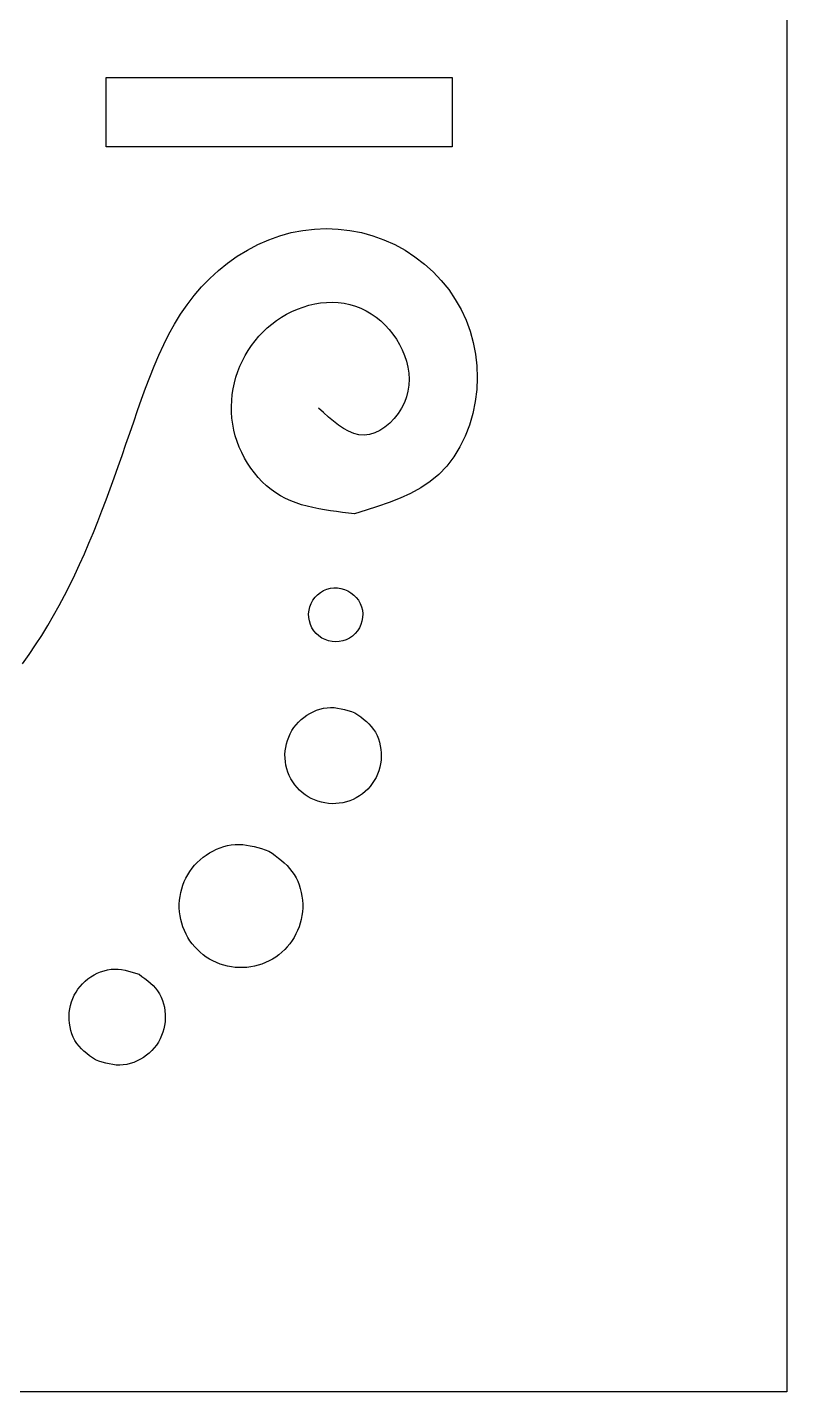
# Model space of a CAD drawing. Extents: x -3475 to 3475, y -2114 to 2114.
# Drawn here: x -1288 to -971, y -1846 to -1277 of the extents above; entities that cross this region are included whole.
import ezdxf

# ---------------------------------------------------------------- set-up
doc = ezdxf.new("R2010")
doc.units = 0
doc.header["$MEASUREMENT"] = 0
doc.layers.get('0').update_dxf_attribs({"linetype": 'CONTINUOUS'})

msp = doc.modelspace()

# ---------------------------------------------------------------- linework, layer by layer
for p, q in [((-971.45, -884.08), (-971.45, -1845.65)), ((-1255.11, -1326.41), (-1255.11, -1297.56)), ((-1255.11, -1297.56), (-1110.88, -1297.56)), ((-1110.88, -1297.56), (-1110.88, -1326.41)), ((-1110.88, -1326.41), (-1255.11, -1326.41)), ((-1191.82, -1367.25), (-1187.31, -1365.26)), ((-1187.31, -1365.26), (-1182.67, -1363.59)), ((-1182.67, -1363.59), (-1177.93, -1362.27)), ((-1177.93, -1362.27), (-1173.1, -1361.33)), ((-1173.1, -1361.33), (-1168.22, -1360.76)), ((-1168.22, -1360.76), (-1163.31, -1360.57)), ((-1163.31, -1360.57), (-1158.39, -1360.76)), ((-1158.39, -1360.76), (-1153.5, -1361.32)), ((-1153.5, -1361.32), (-1148.67, -1362.25)), ((-1148.67, -1362.25), (-1143.92, -1363.55)), ((-1143.92, -1363.55), (-1139.29, -1365.21)), ((-1139.29, -1365.21), (-1134.79, -1367.24)), ((-1200.41, -1372.13), (-1196.19, -1369.55)), ((-1196.19, -1369.55), (-1191.82, -1367.25)), ((-1134.79, -1367.24), (-1130.47, -1369.62)), ((-1130.47, -1369.62), (-1126.35, -1372.32)), ((-1208.28, -1378.06), (-1204.44, -1374.98)), ((-1204.44, -1374.98), (-1200.41, -1372.13)), ((-1126.35, -1372.32), (-1122.44, -1375.34)), ((-1122.44, -1375.34), (-1118.79, -1378.64)), ((-1215.28, -1384.85), (-1211.9, -1381.35)), ((-1211.9, -1381.35), (-1208.28, -1378.06)), ((-1118.79, -1378.64), (-1115.4, -1382.21)), ((-1115.4, -1382.21), (-1112.31, -1386.03)), ((-1218.42, -1388.51), (-1215.28, -1384.85)), ((-1112.31, -1386.03), (-1109.55, -1390.08)), ((-1224.04, -1396.31), (-1221.33, -1392.34)), ((-1221.33, -1392.34), (-1218.42, -1388.51)), ((-1177.63, -1395.14), (-1175.34, -1394.14)), ((-1175.34, -1394.14), (-1172.99, -1393.28)), ((-1172.99, -1393.28), (-1170.59, -1392.56)), ((-1170.59, -1392.56), (-1168.16, -1392)), ((-1168.16, -1392), (-1165.71, -1391.59)), ((-1165.71, -1391.59), (-1163.24, -1391.35)), ((-1163.24, -1391.35), (-1160.78, -1391.29)), ((-1160.78, -1391.29), (-1158.34, -1391.41)), ((-1158.34, -1391.41), (-1155.91, -1391.71)), ((-1155.91, -1391.71), (-1153.53, -1392.21)), ((-1153.53, -1392.21), (-1151.2, -1392.91)), ((-1151.2, -1392.91), (-1148.93, -1393.8)), ((-1148.93, -1393.8), (-1146.72, -1394.87)), ((-1109.55, -1390.08), (-1107.13, -1394.33)), ((-1226.55, -1400.42), (-1224.04, -1396.31)), ((-1186.03, -1400.4), (-1184.05, -1398.91)), ((-1184.05, -1398.91), (-1181.99, -1397.53)), ((-1181.99, -1397.53), (-1179.85, -1396.27)), ((-1179.85, -1396.27), (-1177.63, -1395.14)), ((-1146.72, -1394.87), (-1144.6, -1396.12)), ((-1144.6, -1396.12), (-1142.57, -1397.53)), ((-1142.57, -1397.53), (-1140.63, -1399.1)), ((-1140.63, -1399.1), (-1138.81, -1400.8)), ((-1107.13, -1394.33), (-1105.07, -1398.76)), ((-1105.07, -1398.76), (-1103.38, -1403.35)), ((-1231.07, -1408.98), (-1228.89, -1404.65)), ((-1228.89, -1404.65), (-1226.55, -1400.42)), ((-1193, -1407.37), (-1191.4, -1405.49)), ((-1191.4, -1405.49), (-1189.71, -1403.7)), ((-1189.71, -1403.7), (-1187.91, -1402)), ((-1187.91, -1402), (-1186.03, -1400.4)), ((-1138.81, -1400.8), (-1137.1, -1402.65)), ((-1137.1, -1402.65), (-1135.52, -1404.61)), ((-1135.52, -1404.61), (-1134.08, -1406.69)), ((-1103.38, -1403.35), (-1102.06, -1408.07)), ((-1233.12, -1413.41), (-1231.07, -1408.98)), ((-1195.86, -1411.39), (-1194.48, -1409.34)), ((-1194.48, -1409.34), (-1193, -1407.37)), ((-1134.08, -1406.69), (-1132.78, -1408.88)), ((-1132.78, -1408.88), (-1131.64, -1411.15)), ((-1131.64, -1411.15), (-1130.68, -1413.5)), ((-1102.06, -1408.07), (-1101.12, -1412.9)), ((-1235.05, -1417.91), (-1233.12, -1413.41)), ((-1199.29, -1417.93), (-1198.27, -1415.69)), ((-1198.27, -1415.69), (-1197.13, -1413.5)), ((-1197.13, -1413.5), (-1195.86, -1411.39)), ((-1130.68, -1413.5), (-1129.9, -1415.91)), ((-1129.9, -1415.91), (-1129.33, -1418.36)), ((-1101.12, -1412.9), (-1100.57, -1417.8)), ((-1238.63, -1427.11), (-1236.88, -1422.48)), ((-1236.88, -1422.48), (-1235.05, -1417.91)), ((-1201.6, -1424.95), (-1200.96, -1422.57)), ((-1200.96, -1422.57), (-1200.19, -1420.22)), ((-1200.19, -1420.22), (-1199.29, -1417.93)), ((-1129.33, -1418.36), (-1128.96, -1420.84)), ((-1128.96, -1420.84), (-1128.82, -1423.34)), ((-1100.57, -1417.8), (-1100.4, -1422.76)), ((-1240.32, -1431.76), (-1238.63, -1427.11)), ((-1202.48, -1429.8), (-1202.11, -1427.36)), ((-1202.11, -1427.36), (-1201.6, -1424.95)), ((-1128.92, -1425.83), (-1129.27, -1428.31)), ((-1128.82, -1423.34), (-1128.92, -1425.83)), ((-1100.63, -1427.74), (-1101.26, -1432.73)), ((-1100.4, -1422.76), (-1100.63, -1427.74)), ((-1241.96, -1436.45), (-1240.32, -1431.76)), ((-1202.83, -1434.73), (-1202.73, -1432.26)), ((-1202.73, -1432.26), (-1202.48, -1429.8)), ((-1130.77, -1433.16), (-1131.95, -1435.5)), ((-1129.88, -1430.76), (-1130.77, -1433.16)), ((-1129.27, -1428.31), (-1129.88, -1430.76)), ((-1101.26, -1432.73), (-1102.28, -1437.67)), ((-1243.58, -1441.14), (-1241.96, -1436.45)), ((-1202.8, -1437.2), (-1202.83, -1434.73)), ((-1202.62, -1439.67), (-1202.8, -1437.2)), ((-1164.45, -1437.33), (-1166.52, -1435.44)), ((-1162.38, -1439.16), (-1164.45, -1437.33)), ((-1160.31, -1440.91), (-1162.38, -1439.16)), ((-1133.39, -1437.73), (-1135.05, -1439.82)), ((-1131.95, -1435.5), (-1133.39, -1437.73)), ((-1102.28, -1437.67), (-1103.7, -1442.5)), ((-1245.18, -1445.83), (-1243.58, -1441.14)), ((-1202.31, -1442.13), (-1202.62, -1439.67)), ((-1201.85, -1444.57), (-1202.31, -1442.13)), ((-1201.24, -1446.99), (-1201.85, -1444.57)), ((-1158.22, -1442.51), (-1160.31, -1440.91)), ((-1156.12, -1443.92), (-1158.22, -1442.51)), ((-1154.01, -1445.09), (-1156.12, -1443.92)), ((-1151.88, -1445.97), (-1154.01, -1445.09)), ((-1140.98, -1444.74), (-1143.15, -1445.78)), ((-1138.88, -1443.37), (-1140.98, -1444.74)), ((-1136.89, -1441.71), (-1138.88, -1443.37)), ((-1135.05, -1439.82), (-1136.89, -1441.71)), ((-1103.7, -1442.5), (-1105.5, -1447.17)), ((-1248.41, -1455.18), (-1246.79, -1450.51)), ((-1246.79, -1450.51), (-1245.18, -1445.83)), ((-1200.49, -1449.38), (-1201.24, -1446.99)), ((-1199.6, -1451.73), (-1200.49, -1449.38)), ((-1149.73, -1446.53), (-1151.88, -1445.97)), ((-1147.56, -1446.7), (-1149.73, -1446.53)), ((-1145.36, -1446.45), (-1147.56, -1446.7)), ((-1143.15, -1445.78), (-1145.36, -1446.45)), ((-1105.5, -1447.17), (-1107.68, -1451.62)), ((-1250.04, -1459.83), (-1248.41, -1455.18)), ((-1198.58, -1454.02), (-1199.6, -1451.73)), ((-1197.43, -1456.26), (-1198.58, -1454.02)), ((-1196.17, -1458.42), (-1197.43, -1456.26)), ((-1110.23, -1455.8), (-1113.15, -1459.63)), ((-1107.68, -1451.62), (-1110.23, -1455.8)), ((-1251.69, -1464.46), (-1250.04, -1459.83)), ((-1194.78, -1460.5), (-1196.17, -1458.42)), ((-1193.29, -1462.49), (-1194.78, -1460.5)), ((-1113.15, -1459.63), (-1116.43, -1463.08)), ((-1253.36, -1469.08), (-1251.69, -1464.46)), ((-1191.69, -1464.38), (-1193.29, -1462.49)), ((-1190, -1466.16), (-1191.69, -1464.38)), ((-1188.21, -1467.83), (-1190, -1466.16)), ((-1186.33, -1469.36), (-1188.21, -1467.83)), ((-1120.05, -1466.1), (-1123.98, -1468.73)), ((-1116.43, -1463.08), (-1120.05, -1466.1)), ((-1256.79, -1478.23), (-1255.06, -1473.67)), ((-1255.06, -1473.67), (-1253.36, -1469.08)), ((-1184.38, -1470.75), (-1186.33, -1469.36)), ((-1182.35, -1471.99), (-1184.38, -1470.75)), ((-1180.25, -1473.1), (-1182.35, -1471.99)), ((-1178.08, -1474.08), (-1180.25, -1473.1)), ((-1132.59, -1473.06), (-1137.18, -1474.87)), ((-1128.18, -1471.03), (-1132.59, -1473.06)), ((-1123.98, -1468.73), (-1128.18, -1471.03)), ((-1258.56, -1482.77), (-1256.79, -1478.23)), ((-1175.86, -1474.95), (-1178.08, -1474.08)), ((-1173.59, -1475.71), (-1175.86, -1474.95)), ((-1171.26, -1476.37), (-1173.59, -1475.71)), ((-1168.89, -1476.95), (-1171.26, -1476.37)), ((-1166.49, -1477.45), (-1168.89, -1476.95)), ((-1164.05, -1477.89), (-1166.49, -1477.45)), ((-1161.59, -1478.28), (-1164.05, -1477.89)), ((-1159.1, -1478.62), (-1161.59, -1478.28)), ((-1156.6, -1478.94), (-1159.1, -1478.62)), ((-1154.09, -1479.23), (-1156.6, -1478.94)), ((-1151.57, -1479.51), (-1154.09, -1479.23)), ((-1146.71, -1478.04), (-1151.57, -1479.51)), ((-1141.91, -1476.51), (-1146.71, -1478.04)), ((-1137.18, -1474.87), (-1141.91, -1476.51)), ((-1260.37, -1487.28), (-1258.56, -1482.77)), ((-1262.23, -1491.76), (-1260.37, -1487.28)), ((-1266.1, -1500.6), (-1264.14, -1496.2)), ((-1264.14, -1496.2), (-1262.23, -1491.76)), ((-1268.13, -1504.97), (-1266.1, -1500.6)), ((-1270.22, -1509.29), (-1268.13, -1504.97)), ((-1274.63, -1517.8), (-1272.39, -1513.57)), ((-1272.39, -1513.57), (-1270.22, -1509.29)), ((-1167.99, -1514.34), (-1166.94, -1513.26)), ((-1166.94, -1513.26), (-1165.76, -1512.32)), ((-1165.76, -1512.32), (-1164.45, -1511.54)), ((-1164.45, -1511.54), (-1163.05, -1510.94)), ((-1163.05, -1510.94), (-1161.6, -1510.54)), ((-1161.6, -1510.54), (-1160.12, -1510.38)), ((-1160.12, -1510.38), (-1158.65, -1510.45)), ((-1158.65, -1510.45), (-1157.19, -1510.72)), ((-1157.19, -1510.72), (-1155.74, -1511.12)), ((-1155.74, -1511.12), (-1154.29, -1511.58)), ((-1154.29, -1511.58), (-1153.06, -1512.48)), ((-1153.06, -1512.48), (-1151.88, -1513.42)), ((-1151.88, -1513.42), (-1150.8, -1514.44)), ((-1276.94, -1521.99), (-1274.63, -1517.8)), ((-1170.51, -1519.73), (-1170.15, -1518.27)), ((-1170.15, -1518.27), (-1169.61, -1516.86)), ((-1169.61, -1516.86), (-1168.89, -1515.55)), ((-1168.89, -1515.55), (-1167.99, -1514.34)), ((-1150.8, -1514.44), (-1149.88, -1515.58)), ((-1149.88, -1515.58), (-1149.14, -1516.87)), ((-1149.14, -1516.87), (-1148.6, -1518.28)), ((-1148.6, -1518.28), (-1148.26, -1519.76)), ((-1279.35, -1526.12), (-1276.94, -1521.99)), ((-1170.67, -1521.23), (-1170.51, -1519.73)), ((-1170.62, -1522.74), (-1170.67, -1521.23)), ((-1170.37, -1524.22), (-1170.62, -1522.74)), ((-1169.93, -1525.66), (-1170.37, -1524.22)), ((-1148.44, -1524.28), (-1148.89, -1525.71)), ((-1148.19, -1522.79), (-1148.44, -1524.28)), ((-1148.26, -1519.76), (-1148.13, -1521.28)), ((-1148.13, -1521.28), (-1148.19, -1522.79)), ((-1284.43, -1534.23), (-1281.84, -1530.21)), ((-1281.84, -1530.21), (-1279.35, -1526.12)), ((-1169.3, -1527.03), (-1169.93, -1525.66)), ((-1168.49, -1528.3), (-1169.3, -1527.03)), ((-1167.52, -1529.45), (-1168.49, -1528.3)), ((-1166.4, -1530.46), (-1167.52, -1529.45)), ((-1165.16, -1531.32), (-1166.4, -1530.46)), ((-1152.43, -1530.5), (-1153.67, -1531.35)), ((-1151.31, -1529.49), (-1152.43, -1530.5)), ((-1150.33, -1528.34), (-1151.31, -1529.49)), ((-1149.52, -1527.07), (-1150.33, -1528.34)), ((-1148.89, -1525.71), (-1149.52, -1527.07)), ((-1287.11, -1538.21), (-1284.43, -1534.23)), ((-1163.82, -1532), (-1165.16, -1531.32)), ((-1162.4, -1532.5), (-1163.82, -1532)), ((-1160.92, -1532.8), (-1162.4, -1532.5)), ((-1159.42, -1532.91), (-1160.92, -1532.8)), ((-1157.92, -1532.81), (-1159.42, -1532.91)), ((-1156.44, -1532.51), (-1157.92, -1532.81)), ((-1155.02, -1532.02), (-1156.44, -1532.51)), ((-1153.67, -1531.35), (-1155.02, -1532.02)), ((-1289.86, -1542.14), (-1287.11, -1538.21)), ((-1173.8, -1565.37), (-1172.64, -1564.41)), ((-1172.64, -1564.41), (-1171.41, -1563.53)), ((-1171.41, -1563.53), (-1170.12, -1562.74)), ((-1170.12, -1562.74), (-1168.77, -1562.05)), ((-1168.77, -1562.05), (-1167.37, -1561.46)), ((-1167.37, -1561.46), (-1165.94, -1560.99)), ((-1165.94, -1560.99), (-1164.48, -1560.63)), ((-1164.48, -1560.63), (-1163.01, -1560.41)), ((-1163.01, -1560.41), (-1161.54, -1560.31)), ((-1161.54, -1560.31), (-1160.08, -1560.36)), ((-1160.08, -1560.36), (-1158.62, -1560.52)), ((-1158.62, -1560.52), (-1157.16, -1560.79)), ((-1157.16, -1560.79), (-1155.71, -1561.14)), ((-1155.71, -1561.14), (-1154.27, -1561.54)), ((-1154.27, -1561.54), (-1152.82, -1561.99)), ((-1152.82, -1561.99), (-1151.38, -1562.46)), ((-1151.38, -1562.46), (-1150.15, -1563.35)), ((-1150.15, -1563.35), (-1148.94, -1564.25)), ((-1148.94, -1564.25), (-1147.75, -1565.18)), ((-1178.35, -1571.26), (-1177.62, -1569.95)), ((-1177.62, -1569.95), (-1176.8, -1568.71)), ((-1176.8, -1568.71), (-1175.89, -1567.52)), ((-1175.89, -1567.52), (-1174.88, -1566.41)), ((-1174.88, -1566.41), (-1173.8, -1565.37)), ((-1147.75, -1565.18), (-1146.62, -1566.15)), ((-1146.62, -1566.15), (-1145.55, -1567.17)), ((-1145.55, -1567.17), (-1144.55, -1568.25)), ((-1144.55, -1568.25), (-1143.65, -1569.41)), ((-1143.65, -1569.41), (-1142.86, -1570.65)), ((-1180.23, -1576.94), (-1179.92, -1575.47)), ((-1179.92, -1575.47), (-1179.5, -1574.02)), ((-1179.5, -1574.02), (-1178.98, -1572.62)), ((-1178.98, -1572.62), (-1178.35, -1571.26)), ((-1142.86, -1570.65), (-1142.18, -1571.97)), ((-1142.18, -1571.97), (-1141.61, -1573.35)), ((-1141.61, -1573.35), (-1141.15, -1574.79)), ((-1141.15, -1574.79), (-1140.8, -1576.26)), ((-1180.53, -1579.92), (-1180.43, -1578.42)), ((-1180.5, -1581.42), (-1180.53, -1579.92)), ((-1180.37, -1582.92), (-1180.5, -1581.42)), ((-1180.43, -1578.42), (-1180.23, -1576.94)), ((-1140.8, -1576.26), (-1140.56, -1577.76)), ((-1140.56, -1577.76), (-1140.43, -1579.27)), ((-1140.41, -1580.78), (-1140.5, -1582.29)), ((-1140.43, -1579.27), (-1140.41, -1580.78)), ((-1180.12, -1584.4), (-1180.37, -1582.92)), ((-1179.76, -1585.85), (-1180.12, -1584.4)), ((-1179.3, -1587.28), (-1179.76, -1585.85)), ((-1178.73, -1588.67), (-1179.3, -1587.28)), ((-1141.43, -1586.68), (-1141.95, -1588.08)), ((-1141.02, -1585.24), (-1141.43, -1586.68)), ((-1140.71, -1583.77), (-1141.02, -1585.24)), ((-1140.5, -1582.29), (-1140.71, -1583.77)), ((-1178.05, -1590.01), (-1178.73, -1588.67)), ((-1177.28, -1591.29), (-1178.05, -1590.01)), ((-1176.42, -1592.52), (-1177.28, -1591.29)), ((-1175.46, -1593.67), (-1176.42, -1592.52)), ((-1145.05, -1593.18), (-1146.05, -1594.3)), ((-1144.13, -1591.99), (-1145.05, -1593.18)), ((-1143.31, -1590.74), (-1144.13, -1591.99)), ((-1142.58, -1589.44), (-1143.31, -1590.74)), ((-1141.95, -1588.08), (-1142.58, -1589.44)), ((-1174.42, -1594.76), (-1175.46, -1593.67)), ((-1173.3, -1595.76), (-1174.42, -1594.76)), ((-1172.12, -1596.68), (-1173.3, -1595.76)), ((-1170.86, -1597.5), (-1172.12, -1596.68)), ((-1169.55, -1598.23), (-1170.86, -1597.5)), ((-1168.19, -1598.86), (-1169.55, -1598.23)), ((-1166.78, -1599.39), (-1168.19, -1598.86)), ((-1152.15, -1598.61), (-1153.53, -1599.18)), ((-1150.81, -1597.94), (-1152.15, -1598.61)), ((-1149.52, -1597.17), (-1150.81, -1597.94)), ((-1148.29, -1596.3), (-1149.52, -1597.17)), ((-1147.14, -1595.34), (-1148.29, -1596.3)), ((-1146.05, -1594.3), (-1147.14, -1595.34)), ((-1165.34, -1599.8), (-1166.78, -1599.39)), ((-1163.87, -1600.12), (-1165.34, -1599.8)), ((-1162.39, -1600.32), (-1163.87, -1600.12)), ((-1160.89, -1600.41), (-1162.39, -1600.32)), ((-1159.39, -1600.39), (-1160.89, -1600.41)), ((-1157.9, -1600.25), (-1159.39, -1600.39)), ((-1156.42, -1600), (-1157.9, -1600.25)), ((-1154.96, -1599.64), (-1156.42, -1600)), ((-1153.53, -1599.18), (-1154.96, -1599.64)), ((-1213.35, -1621.83), (-1211.98, -1620.94)), ((-1211.98, -1620.94), (-1210.55, -1620.15)), ((-1210.55, -1620.15), (-1209.08, -1619.44)), ((-1209.08, -1619.44), (-1207.57, -1618.82)), ((-1207.57, -1618.82), (-1206.03, -1618.31)), ((-1206.03, -1618.31), (-1204.47, -1617.91)), ((-1204.47, -1617.91), (-1202.89, -1617.62)), ((-1202.89, -1617.62), (-1201.3, -1617.45)), ((-1201.3, -1617.45), (-1199.72, -1617.4)), ((-1199.72, -1617.4), (-1198.14, -1617.48)), ((-1198.14, -1617.48), (-1196.57, -1617.66)), ((-1196.57, -1617.66), (-1195, -1617.94)), ((-1195, -1617.94), (-1193.44, -1618.29)), ((-1193.44, -1618.29), (-1191.88, -1618.7)), ((-1191.88, -1618.7), (-1190.32, -1619.16)), ((-1190.32, -1619.16), (-1188.77, -1619.65)), ((-1188.77, -1619.65), (-1187.21, -1620.16)), ((-1187.21, -1620.16), (-1185.89, -1621.12)), ((-1185.89, -1621.12), (-1184.57, -1622.08)), ((-1220.16, -1628.66), (-1219.22, -1627.36)), ((-1219.22, -1627.36), (-1218.19, -1626.12)), ((-1218.19, -1626.12), (-1217.08, -1624.94)), ((-1217.08, -1624.94), (-1215.91, -1623.83)), ((-1215.91, -1623.83), (-1214.66, -1622.79)), ((-1214.66, -1622.79), (-1213.35, -1621.83)), ((-1184.57, -1622.08), (-1183.29, -1623.07)), ((-1183.29, -1623.07), (-1182.03, -1624.09)), ((-1182.03, -1624.09), (-1180.83, -1625.14)), ((-1180.83, -1625.14), (-1179.68, -1626.25)), ((-1179.68, -1626.25), (-1178.61, -1627.41)), ((-1178.61, -1627.41), (-1177.61, -1628.64)), ((-1223.08, -1634.39), (-1222.49, -1632.89)), ((-1222.49, -1632.89), (-1221.8, -1631.43)), ((-1221.8, -1631.43), (-1221.03, -1630.02)), ((-1221.03, -1630.02), (-1220.16, -1628.66)), ((-1177.61, -1628.64), (-1176.72, -1629.94)), ((-1176.72, -1629.94), (-1175.92, -1631.32)), ((-1175.92, -1631.32), (-1175.23, -1632.77)), ((-1175.23, -1632.77), (-1174.63, -1634.27)), ((-1224.28, -1639.09), (-1223.98, -1637.5)), ((-1223.98, -1637.5), (-1223.58, -1635.93)), ((-1223.58, -1635.93), (-1223.08, -1634.39)), ((-1174.63, -1634.27), (-1174.14, -1635.82)), ((-1174.14, -1635.82), (-1173.74, -1637.4)), ((-1173.74, -1637.4), (-1173.45, -1639.01)), ((-1224.59, -1643.92), (-1224.58, -1642.31)), ((-1224.48, -1645.54), (-1224.59, -1643.92)), ((-1224.58, -1642.31), (-1224.48, -1640.69)), ((-1224.48, -1640.69), (-1224.28, -1639.09)), ((-1173.45, -1639.01), (-1173.25, -1640.63)), ((-1173.16, -1643.88), (-1173.27, -1645.5)), ((-1173.25, -1640.63), (-1173.16, -1642.26)), ((-1173.16, -1642.26), (-1173.16, -1643.88)), ((-1224.28, -1647.14), (-1224.48, -1645.54)), ((-1223.97, -1648.73), (-1224.28, -1647.14)), ((-1223.57, -1650.29), (-1223.97, -1648.73)), ((-1173.77, -1648.69), (-1174.17, -1650.26)), ((-1173.47, -1647.11), (-1173.77, -1648.69)), ((-1173.27, -1645.5), (-1173.47, -1647.11)), ((-1223.07, -1651.83), (-1223.57, -1650.29)), ((-1222.47, -1653.33), (-1223.07, -1651.83)), ((-1221.78, -1654.79), (-1222.47, -1653.33)), ((-1221.01, -1656.2), (-1221.78, -1654.79)), ((-1175.94, -1654.75), (-1176.71, -1656.16)), ((-1175.25, -1653.29), (-1175.94, -1654.75)), ((-1174.66, -1651.79), (-1175.25, -1653.29)), ((-1174.17, -1650.26), (-1174.66, -1651.79)), ((-1220.14, -1657.57), (-1221.01, -1656.2)), ((-1219.18, -1658.87), (-1220.14, -1657.57)), ((-1218.15, -1660.11), (-1219.18, -1658.87)), ((-1217.04, -1661.29), (-1218.15, -1660.11)), ((-1215.86, -1662.39), (-1217.04, -1661.29)), ((-1180.66, -1661.26), (-1181.84, -1662.37)), ((-1179.56, -1660.08), (-1180.66, -1661.26)), ((-1178.53, -1658.83), (-1179.56, -1660.08)), ((-1177.58, -1657.52), (-1178.53, -1658.83)), ((-1176.71, -1656.16), (-1177.58, -1657.52)), ((-1214.61, -1663.42), (-1215.86, -1662.39)), ((-1213.31, -1664.37), (-1214.61, -1663.42)), ((-1211.94, -1665.24), (-1213.31, -1664.37)), ((-1210.53, -1666.02), (-1211.94, -1665.24)), ((-1209.06, -1666.7), (-1210.53, -1666.02)), ((-1207.56, -1667.3), (-1209.06, -1666.7)), ((-1188.63, -1666.69), (-1190.13, -1667.29)), ((-1187.17, -1666), (-1188.63, -1666.69)), ((-1185.75, -1665.22), (-1187.17, -1666)), ((-1184.39, -1664.36), (-1185.75, -1665.22)), ((-1183.08, -1663.4), (-1184.39, -1664.36)), ((-1181.84, -1662.37), (-1183.08, -1663.4)), ((-1262.63, -1673.49), (-1261.4, -1672.61)), ((-1261.4, -1672.61), (-1260.1, -1671.82)), ((-1260.1, -1671.82), (-1258.75, -1671.13)), ((-1258.75, -1671.13), (-1257.35, -1670.54)), ((-1257.35, -1670.54), (-1255.92, -1670.07)), ((-1255.92, -1670.07), (-1254.47, -1669.71)), ((-1254.47, -1669.71), (-1253, -1669.49)), ((-1253, -1669.49), (-1251.53, -1669.39)), ((-1251.53, -1669.39), (-1250.06, -1669.44)), ((-1250.06, -1669.44), (-1248.6, -1669.6)), ((-1248.6, -1669.6), (-1247.15, -1669.87)), ((-1247.15, -1669.87), (-1245.7, -1670.22)), ((-1245.7, -1670.22), (-1244.25, -1670.62)), ((-1244.25, -1670.62), (-1242.81, -1671.07)), ((-1242.81, -1671.07), (-1241.36, -1671.54)), ((-1241.36, -1671.54), (-1240.13, -1672.43)), ((-1240.13, -1672.43), (-1238.92, -1673.33)), ((-1206.02, -1667.79), (-1207.56, -1667.3)), ((-1204.45, -1668.19), (-1206.02, -1667.79)), ((-1202.86, -1668.5), (-1204.45, -1668.19)), ((-1201.26, -1668.7), (-1202.86, -1668.5)), ((-1199.65, -1668.8), (-1201.26, -1668.7)), ((-1198.03, -1668.8), (-1199.65, -1668.8)), ((-1196.42, -1668.7), (-1198.03, -1668.8)), ((-1194.82, -1668.5), (-1196.42, -1668.7)), ((-1193.23, -1668.19), (-1194.82, -1668.5)), ((-1191.67, -1667.79), (-1193.23, -1668.19)), ((-1190.13, -1667.29), (-1191.67, -1667.79)), ((-1267.61, -1679.03), (-1266.79, -1677.79)), ((-1266.79, -1677.79), (-1265.87, -1676.6)), ((-1265.87, -1676.6), (-1264.87, -1675.49)), ((-1264.87, -1675.49), (-1263.79, -1674.45)), ((-1263.79, -1674.45), (-1262.63, -1673.49)), ((-1238.92, -1673.33), (-1237.74, -1674.26)), ((-1237.74, -1674.26), (-1236.6, -1675.23)), ((-1236.6, -1675.23), (-1235.53, -1676.25)), ((-1235.53, -1676.25), (-1234.53, -1677.33)), ((-1234.53, -1677.33), (-1233.63, -1678.49)), ((-1233.63, -1678.49), (-1232.84, -1679.73)), ((-1269.9, -1684.53), (-1269.48, -1683.09)), ((-1269.48, -1683.09), (-1268.96, -1681.69)), ((-1268.96, -1681.69), (-1268.34, -1680.34)), ((-1268.34, -1680.34), (-1267.61, -1679.03)), ((-1232.84, -1679.73), (-1232.16, -1681.05)), ((-1232.16, -1681.05), (-1231.59, -1682.43)), ((-1231.59, -1682.43), (-1231.13, -1683.87)), ((-1231.13, -1683.87), (-1230.78, -1685.34)), ((-1270.5, -1688.99), (-1270.41, -1687.48)), ((-1270.49, -1690.5), (-1270.5, -1688.99)), ((-1270.41, -1687.48), (-1270.21, -1685.99)), ((-1270.21, -1685.99), (-1269.9, -1684.53)), ((-1230.78, -1685.34), (-1230.54, -1686.84)), ((-1230.54, -1686.84), (-1230.41, -1688.35)), ((-1230.4, -1689.87), (-1230.49, -1691.37)), ((-1230.41, -1688.35), (-1230.4, -1689.87)), ((-1270.36, -1692.01), (-1270.49, -1690.5)), ((-1270.12, -1693.51), (-1270.36, -1692.01)), ((-1269.77, -1694.98), (-1270.12, -1693.51)), ((-1269.31, -1696.42), (-1269.77, -1694.98)), ((-1231, -1694.33), (-1231.42, -1695.76)), ((-1230.69, -1692.86), (-1231, -1694.33)), ((-1230.49, -1691.37), (-1230.69, -1692.86)), ((-1268.74, -1697.8), (-1269.31, -1696.42)), ((-1268.06, -1699.12), (-1268.74, -1697.8)), ((-1267.27, -1700.37), (-1268.06, -1699.12)), ((-1266.37, -1701.52), (-1267.27, -1700.37)), ((-1234.11, -1701.06), (-1235.03, -1702.25)), ((-1233.29, -1699.82), (-1234.11, -1701.06)), ((-1232.56, -1698.52), (-1233.29, -1699.82)), ((-1231.94, -1697.16), (-1232.56, -1698.52)), ((-1231.42, -1695.76), (-1231.94, -1697.16)), ((-1265.37, -1702.6), (-1266.37, -1701.52)), ((-1264.3, -1703.62), (-1265.37, -1702.6)), ((-1263.16, -1704.59), (-1264.3, -1703.62)), ((-1261.98, -1705.52), (-1263.16, -1704.59)), ((-1260.77, -1706.42), (-1261.98, -1705.52)), ((-1259.54, -1707.31), (-1260.77, -1706.42)), ((-1240.8, -1707.03), (-1242.15, -1707.72)), ((-1239.5, -1706.24), (-1240.8, -1707.03)), ((-1238.27, -1705.36), (-1239.5, -1706.24)), ((-1237.11, -1704.4), (-1238.27, -1705.36)), ((-1236.03, -1703.36), (-1237.11, -1704.4)), ((-1235.03, -1702.25), (-1236.03, -1703.36)), ((-1258.09, -1707.78), (-1259.54, -1707.31)), ((-1256.65, -1708.23), (-1258.09, -1707.78)), ((-1255.2, -1708.63), (-1256.65, -1708.23)), ((-1253.75, -1708.98), (-1255.2, -1708.63)), ((-1252.3, -1709.25), (-1253.75, -1708.98)), ((-1250.84, -1709.41), (-1252.3, -1709.25)), ((-1249.37, -1709.46), (-1250.84, -1709.41)), ((-1247.9, -1709.37), (-1249.37, -1709.46)), ((-1246.43, -1709.14), (-1247.9, -1709.37)), ((-1244.98, -1708.79), (-1246.43, -1709.14)), ((-1243.55, -1708.31), (-1244.98, -1708.79)), ((-1242.15, -1707.72), (-1243.55, -1708.31)), ((-971.45, -1845.65), (-1659.3, -1845.65))]:
    msp.add_line(p, q)

doc.saveas('drawing.dxf')
